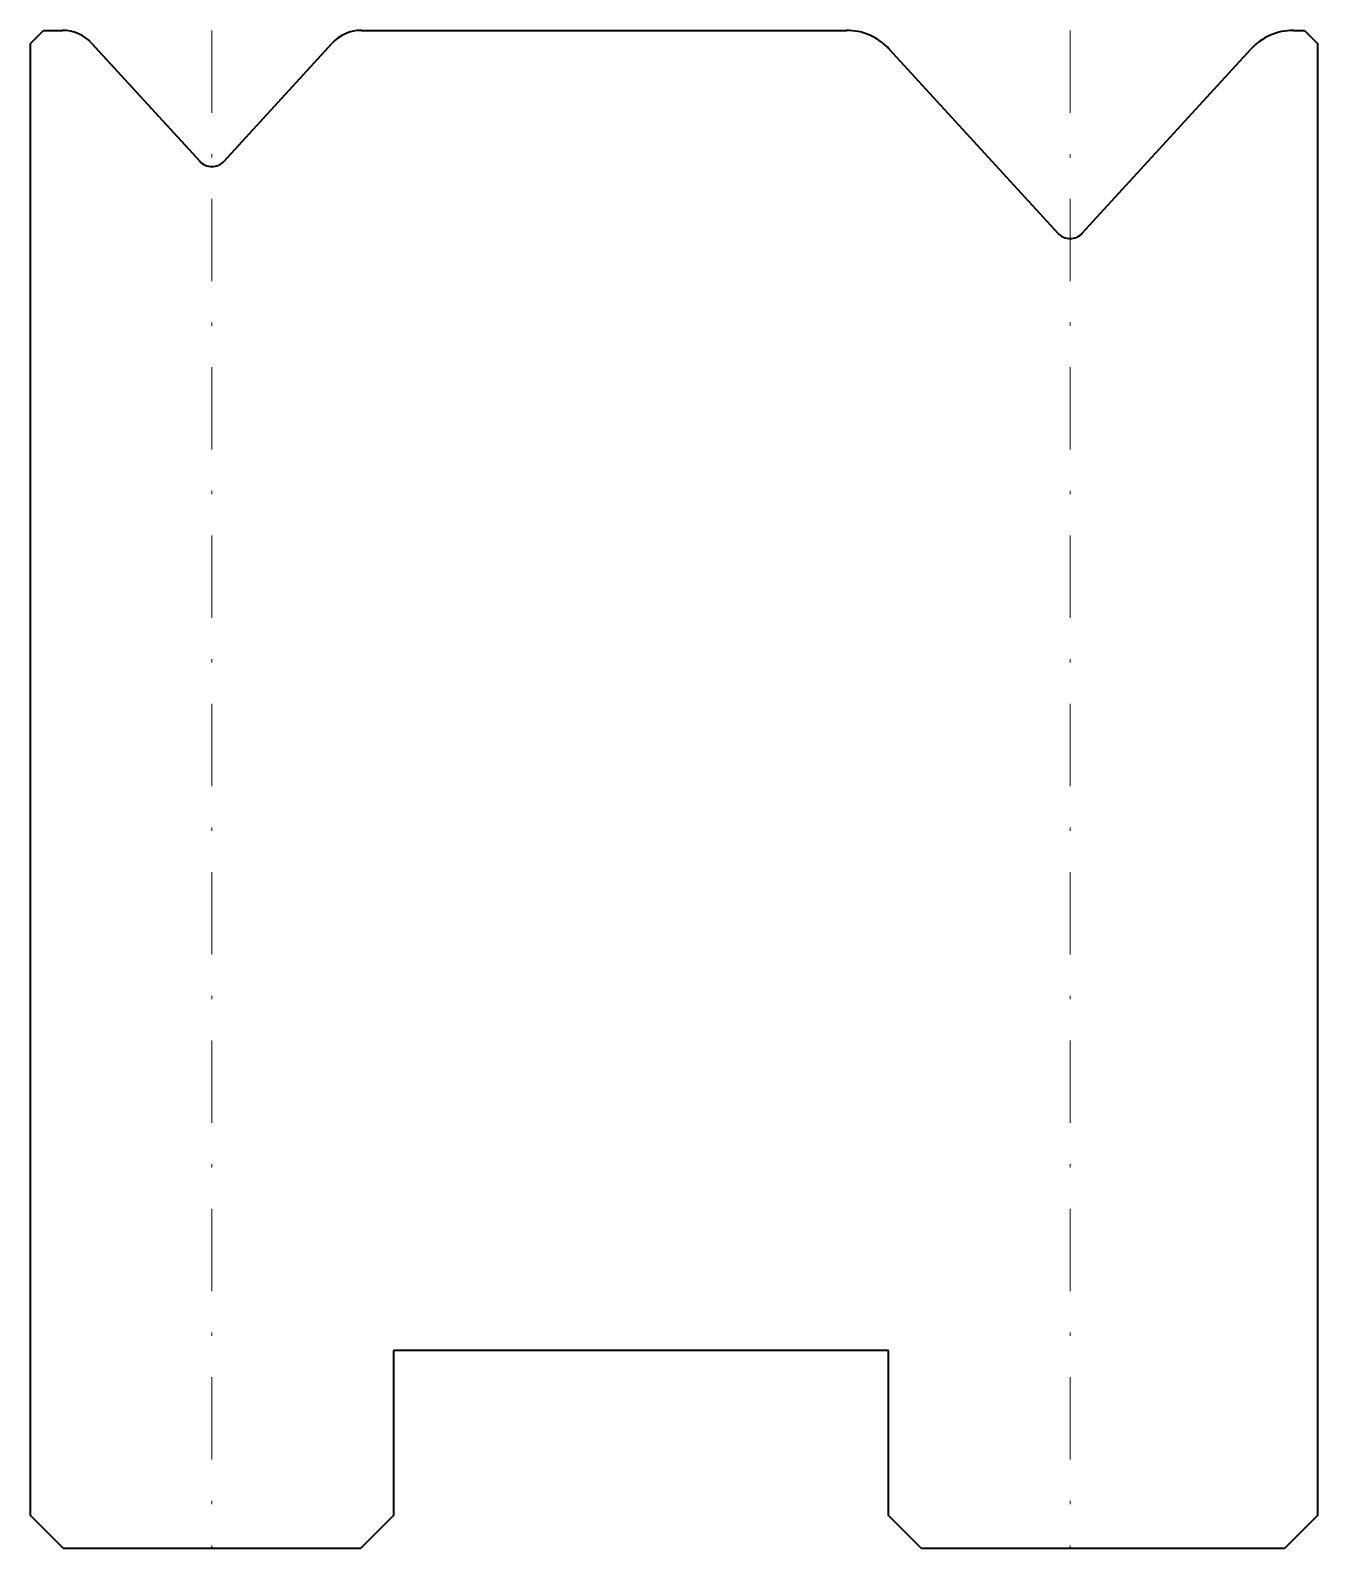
# Model space of a CAD drawing. Header units: millimetres. Extents: x -5.5 to 33.5, y -46 to 0.
import ezdxf

# ---------------------------------------------------------------- set-up
doc = ezdxf.new("R2010")
doc.units = ezdxf.units.MM
doc.header["$LTSCALE"] = 5
doc.linetypes.add('AUSGEZOGEN', pattern=[0])
doc.linetypes.add('DASHDOT', pattern=[1, 0.5, -0.25, 0, -0.25])
doc.layers.add('2', color=7, linetype='Continuous')

msp = doc.modelspace()

# ---------------------------------------------------------------- linework, layer by layer
at = {"layer": '2', "color": 7, "linetype": 'AUSGEZOGEN', "lineweight": 35}
for p, q in [((-5.5, -0.4), (-5.1, 0)), ((-5.1, 0), (-4.528, 0)), ((4.528, 0), (19.23, 0)), ((32.77, 0), (33.1, 0)), ((33.1, 0), (33.5, -0.4)), ((-5.5, -45), (-5.5, -0.4)), ((-3.643, -0.389), (-0.369, -3.963)), ((0.369, -3.963), (3.643, -0.389)), ((33.5, -0.4), (33.5, -45)), ((20.52, -0.568), (25.631, -6.146)), ((26.369, -6.146), (31.48, -0.568)), ((20.5, -40), (5.5, -40)), ((5.5, -40), (5.5, -45)), ((20.5, -45), (20.5, -40)), ((-4.5, -46), (-5.5, -45)), ((5.5, -45), (4.5, -46)), ((21.5, -46), (20.5, -45)), ((33.5, -45), (32.5, -46)), ((4.5, -46), (-4.5, -46)), ((32.5, -46), (21.5, -46))]:
    msp.add_line(p, q, dxfattribs=at)
at = {"layer": '2', "color": 7, "linetype": 'DASHDOT', "lineweight": 18}
for p, q in [((0, 0), (0, -46)), ((26, 0), (26, -46))]:
    msp.add_line(p, q, dxfattribs=at)
at = {"layer": '2', "color": 7, "linetype": 'AUSGEZOGEN', "lineweight": 35}
for centre, radius, start, end in [((-4.528, -1.2), 1.2, 42.5, 90), ((4.528, -1.2), 1.2, 90, 137.5), ((19.23, -1.75), 1.75, 42.5, 90), ((32.77, -1.75), 1.75, 90, 137.5), ((0, -3.625), 0.5, 222.5, 317.5), ((26, -5.808), 0.5, 222.5, 317.5)]:
    msp.add_arc(centre, radius, start, end, dxfattribs=at)

doc.saveas('drawing.dxf')
